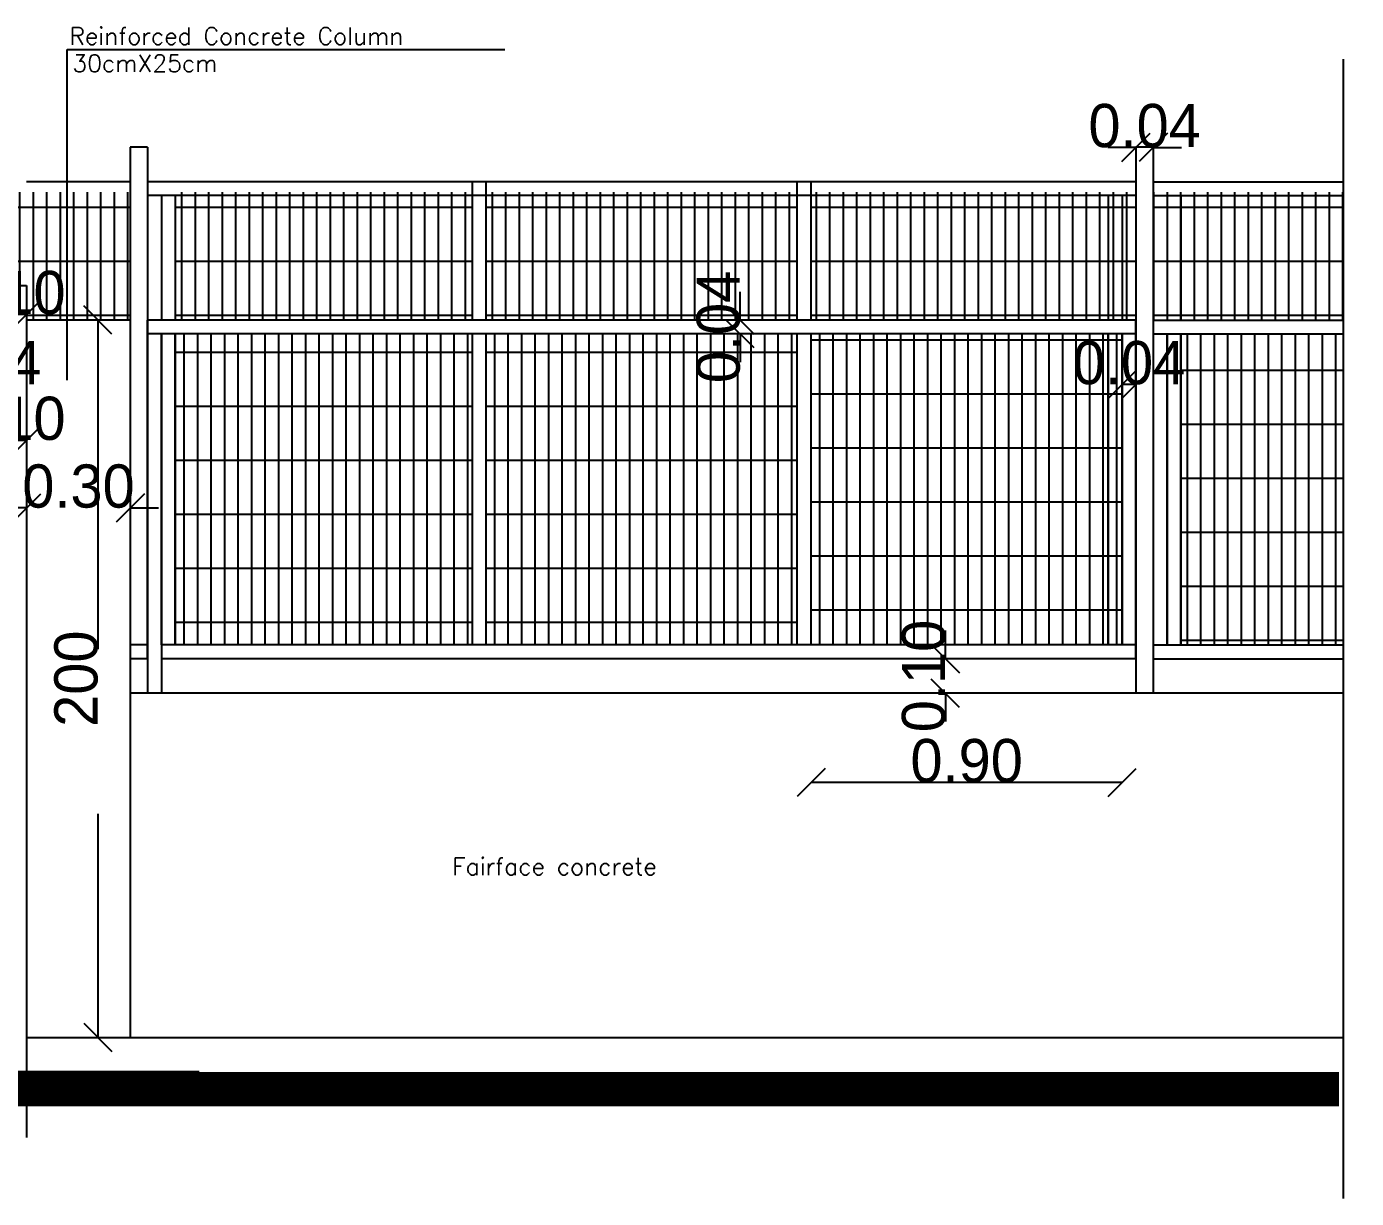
# Model space of a CAD drawing. Extents: x 151242 to 151523, y 158752 to 159354.
# Drawn here: x 151369.9 to 151377.6, y 158824.48 to 158831.26 of the extents above; entities that cross this region are included whole.
import ezdxf

# ---------------------------------------------------------------- set-up
doc = ezdxf.new("R2010")
doc.units = 0
doc.header["$LTSCALE"] = 3
doc.header["$MEASUREMENT"] = 0
doc.header["$PDMODE"] = 2
doc.header["$PDSIZE"] = 0.03
doc.linetypes.add('HIDDEN', pattern=[9.525, 6.35, -3.175])
doc.layers.get('0').update_dxf_attribs({"linetype": 'CONTINUOUS'})
doc.layers.get('DEFPOINTS').update_dxf_attribs({"linetype": 'CONTINUOUS'})
doc.layers.add('0-FRAME', color=13, linetype='CONTINUOUS')
doc.layers.add('1622', color=7, linetype='HIDDEN')
doc.styles.add('ROMANS', font='romans.shx')
doc.dimstyles.new('1.50ma', dxfattribs={"dimtxt": 0.25, "dimasz": 0.1635, "dimexe": 0.18, "dimexo": 0.0625, "dimgap": 0, "dimtad": 1, "dimlfac": 0.5, "dimzin": 0, "dimdsep": 46, "dimtxsty": 'Standard', "dimblk": 'OBLIQUE', "dimcen": 0, "dimse1": 1, "dimse2": 1, "dimclrd": 250, "dimclrt": 4, "dimadec": 0, "dimazin": 0, "dimtfac": 1, "dimtix": 1, "dimtofl": 0, "dimtmove": 0, "dimatfit": 3, "dimldrblk": 'OBLIQUE', "dimfxl": 0.18, "dimtolj": 1, "dimtzin": 0, "dimarcsym": 0})

# ---------------------------------------------------------------- blocks, each defined once
blk = doc.blocks.new('_OBLIQUE')
at = {"color": 0, "linetype": 'ByBlock'}
blk.add_line((-0.5, -0.5), (0.5, 0.5), dxfattribs=at)
blk = doc.blocks.new('*D822')
at = {"layer": '1622', "color": 250, "lineweight": -2, "ltscale": 0.1, "transparency": 16777216}
blk.add_line((151369.6251, 158829.1883), (151369.7051, 158829.1883), dxfattribs=at)
at = {"layer": 'DEFPOINTS', "color": 0, "ltscale": 0.1, "transparency": 16777216}
for p in [(151369.7051, 158829.1883), (151369.6251, 158829.0341), (151369.7051, 158829.0341)]:
    blk.add_point(p, dxfattribs=at)
at = {"layer": '1622', "color": 250, "lineweight": -2, "ltscale": 0.1, "transparency": 16777216, "xscale": 0.1635000000000001, "yscale": 0.1635000000000001, "zscale": 0.1635000000000001, "rotation": 180}
blk.add_blockref('_OBLIQUE', (151369.6251, 158829.1883), dxfattribs=at)
at = {"layer": '1622', "color": 250, "lineweight": -2, "ltscale": 0.1, "transparency": 16777216, "xscale": 0.1635000000000001, "yscale": 0.1635000000000001, "zscale": 0.1635000000000001}
blk.add_blockref('_OBLIQUE', (151369.7051, 158829.1883), dxfattribs=at)
at = {"layer": '1622', "color": 4, "ltscale": 0.1, "transparency": 16777216, "insert": (151369.6651, 158829.3133), "char_height": 0.25, "attachment_point": 5}
blk.add_mtext('\\A1;0.04', dxfattribs=at)
blk = doc.blocks.new('*D823')
at = {"layer": '1622', "color": 250, "lineweight": -2, "ltscale": 0.1, "transparency": 16777216}
blk.add_line((151369.7051, 158828.8663), (151369.9051, 158828.8663), dxfattribs=at)
at = {"layer": 'DEFPOINTS', "color": 0, "ltscale": 0.1, "transparency": 16777216}
for p in [(151369.7051, 158829.0341), (151369.9051, 158829.0341), (151369.9051, 158828.8663)]:
    blk.add_point(p, dxfattribs=at)
at = {"layer": '1622', "color": 250, "lineweight": -2, "ltscale": 0.1, "transparency": 16777216, "xscale": 0.1635000000000001, "yscale": 0.1635000000000001, "zscale": 0.1635000000000001, "rotation": 180}
blk.add_blockref('_OBLIQUE', (151369.7051, 158828.8663), dxfattribs=at)
at = {"layer": '1622', "color": 250, "lineweight": -2, "ltscale": 0.1, "transparency": 16777216, "xscale": 0.1635000000000001, "yscale": 0.1635000000000001, "zscale": 0.1635000000000001}
blk.add_blockref('_OBLIQUE', (151369.9051, 158828.8663), dxfattribs=at)
at = {"layer": '1622', "color": 4, "ltscale": 0.1, "transparency": 16777216, "insert": (151369.8051, 158828.9913), "char_height": 0.25, "attachment_point": 5}
blk.add_mtext('\\A1;0.10', dxfattribs=at)
blk = doc.blocks.new('*D833')
at = {"layer": '0-FRAME', "color": 250, "lineweight": -2, "transparency": 16777216}
blk.add_line((151369.9051, 158829.5943), (151369.7051, 158829.5943), dxfattribs=at)
at = {"layer": 'DEFPOINTS', "color": 0, "transparency": 16777216}
for p in [(151369.7051, 158829.7508), (151369.9051, 158829.7508), (151369.7051, 158829.5943)]:
    blk.add_point(p, dxfattribs=at)
at = {"layer": '0-FRAME', "color": 250, "lineweight": -2, "transparency": 16777216, "xscale": 0.1635000000000001, "yscale": 0.1635000000000001, "zscale": 0.1635000000000001, "rotation": 180}
blk.add_blockref('_OBLIQUE', (151369.7051, 158829.5943), dxfattribs=at)
at = {"layer": '0-FRAME', "color": 250, "lineweight": -2, "transparency": 16777216, "xscale": 0.1635000000000001, "yscale": 0.1635000000000001, "zscale": 0.1635000000000001}
blk.add_blockref('_OBLIQUE', (151369.9051, 158829.5943), dxfattribs=at)
at = {"layer": '0-FRAME', "color": 4, "transparency": 16777216, "insert": (151369.8051, 158829.7193), "char_height": 0.25, "attachment_point": 5}
blk.add_mtext('\\A1;0.10', dxfattribs=at)
blk = doc.blocks.new('*D847')
at = {"layer": '0-FRAME', "color": 250, "lineweight": -2, "transparency": 16777216}
for p, q in [((151374.034, 158829.5617), (151374.034, 158829.7252)), ((151374.034, 158829.4817), (151374.034, 158829.3182))]:
    blk.add_line(p, q, dxfattribs=at)
at = {"layer": 'DEFPOINTS', "color": 0, "transparency": 16777216}
for p in [(151374.034, 158829.5617), (151374.1328, 158829.5617), (151374.1328, 158829.4817)]:
    blk.add_point(p, dxfattribs=at)
at = {"layer": '0-FRAME', "color": 250, "lineweight": -2, "transparency": 16777216, "xscale": 0.1635000000000001, "yscale": 0.1635000000000001, "zscale": 0.1635000000000001}
for p, rotation in [((151374.034, 158829.5617), 270), ((151374.034, 158829.4817), 90)]:
    blk.add_blockref('_OBLIQUE', p, dxfattribs=dict(at, rotation=rotation))
at = {"layer": '0-FRAME', "color": 4, "transparency": 16777216, "insert": (151373.909, 158829.5217), "char_height": 0.25, "attachment_point": 5, "rotation": 90}
blk.add_mtext('\\A1;0.04', dxfattribs=at)
blk = doc.blocks.new('*D848')
at = {"layer": '1622', "color": 250, "lineweight": -2, "ltscale": 0.1, "transparency": 16777216}
for p, q in [((151376.3251, 158830.5605), (151376.1616, 158830.5605)), ((151376.4251, 158830.5605), (151376.5886, 158830.5605))]:
    blk.add_line(p, q, dxfattribs=at)
at = {"layer": 'DEFPOINTS', "color": 0, "ltscale": 0.1, "transparency": 16777216}
for p in [(151376.3251, 158830.6357), (151376.4251, 158830.6357), (151376.3251, 158830.5605)]:
    blk.add_point(p, dxfattribs=at)
at = {"layer": '1622', "color": 250, "lineweight": -2, "ltscale": 0.1, "transparency": 16777216, "xscale": 0.1635000000000001, "yscale": 0.1635000000000001, "zscale": 0.1635000000000001}
blk.add_blockref('_OBLIQUE', (151376.3251, 158830.5605), dxfattribs=at)
at = {"layer": '1622', "color": 250, "lineweight": -2, "ltscale": 0.1, "transparency": 16777216, "xscale": 0.1635000000000001, "yscale": 0.1635000000000001, "zscale": 0.1635000000000001, "rotation": 180}
blk.add_blockref('_OBLIQUE', (151376.4251, 158830.5605), dxfattribs=at)
at = {"layer": '1622', "color": 4, "ltscale": 0.1, "transparency": 16777216, "insert": (151376.3751, 158830.6855), "char_height": 0.25, "attachment_point": 5}
blk.add_mtext('\\A1;0.04', dxfattribs=at)
blk = doc.blocks.new('*D849')
at = {"layer": '1622', "color": 250, "lineweight": -2, "ltscale": 0.1, "transparency": 16777216}
blk.add_line((151376.3251, 158829.1885), (151376.2451, 158829.1885), dxfattribs=at)
at = {"layer": 'DEFPOINTS', "color": 0, "ltscale": 0.1, "transparency": 16777216}
for p in [(151376.2451, 158829.1885), (151376.2451, 158829.0767), (151376.3251, 158829.0767)]:
    blk.add_point(p, dxfattribs=at)
at = {"layer": '1622', "color": 250, "lineweight": -2, "ltscale": 0.1, "transparency": 16777216, "xscale": 0.1635000000000001, "yscale": 0.1635000000000001, "zscale": 0.1635000000000001, "rotation": 180}
blk.add_blockref('_OBLIQUE', (151376.2451, 158829.1885), dxfattribs=at)
at = {"layer": '1622', "color": 250, "lineweight": -2, "ltscale": 0.1, "transparency": 16777216, "xscale": 0.1635000000000001, "yscale": 0.1635000000000001, "zscale": 0.1635000000000001}
blk.add_blockref('_OBLIQUE', (151376.3251, 158829.1885), dxfattribs=at)
at = {"layer": '1622', "color": 4, "ltscale": 0.1, "transparency": 16777216, "insert": (151376.2851, 158829.3135), "char_height": 0.25, "attachment_point": 5}
blk.add_mtext('\\A1;0.04', dxfattribs=at)
blk = doc.blocks.new('*D850')
at = {"layer": '1622', "color": 250, "lineweight": -2, "ltscale": 0.1, "transparency": 16777216}
blk.add_line((151376.2451, 158826.8856), (151374.4451, 158826.8856), dxfattribs=at)
at = {"layer": 'DEFPOINTS', "color": 0, "ltscale": 0.1, "transparency": 16777216}
for p in [(151374.4451, 158826.8856), (151374.4451, 158826.8856), (151376.2451, 158826.7502)]:
    blk.add_point(p, dxfattribs=at)
at = {"layer": '1622', "color": 250, "lineweight": -2, "ltscale": 0.1, "transparency": 16777216, "xscale": 0.1635000000000001, "yscale": 0.1635000000000001, "zscale": 0.1635000000000001, "rotation": 180}
blk.add_blockref('_OBLIQUE', (151374.4451, 158826.8856), dxfattribs=at)
at = {"layer": '1622', "color": 250, "lineweight": -2, "ltscale": 0.1, "transparency": 16777216, "xscale": 0.1635000000000001, "yscale": 0.1635000000000001, "zscale": 0.1635000000000001}
blk.add_blockref('_OBLIQUE', (151376.2451, 158826.8856), dxfattribs=at)
at = {"layer": '1622', "color": 4, "ltscale": 0.1, "transparency": 16777216, "insert": (151375.3451, 158827.0106), "char_height": 0.25, "attachment_point": 5}
blk.add_mtext('\\A1;0.90', dxfattribs=at)
blk = doc.blocks.new('*D854')
at = {"layer": '1622', "color": 250, "lineweight": -2, "ltscale": 0.1, "transparency": 16777216}
for p, q in [((151375.222, 158827.6017), (151375.222, 158827.7652)), ((151375.222, 158827.4017), (151375.222, 158827.2382))]:
    blk.add_line(p, q, dxfattribs=at)
at = {"layer": 'DEFPOINTS', "color": 0, "ltscale": 0.1, "transparency": 16777216}
for p in [(151375.217, 158827.6017), (151375.222, 158827.6017), (151375.217, 158827.4017)]:
    blk.add_point(p, dxfattribs=at)
at = {"layer": '1622', "color": 250, "lineweight": -2, "ltscale": 0.1, "transparency": 16777216, "xscale": 0.1635000000000001, "yscale": 0.1635000000000001, "zscale": 0.1635000000000001}
for p, rotation in [((151375.222, 158827.6017), 270), ((151375.222, 158827.4017), 90)]:
    blk.add_blockref('_OBLIQUE', p, dxfattribs=dict(at, rotation=rotation))
at = {"layer": '1622', "color": 4, "ltscale": 0.1, "transparency": 16777216, "insert": (151375.097, 158827.5017), "char_height": 0.25, "attachment_point": 5, "rotation": 90}
blk.add_mtext('\\A1;0.10', dxfattribs=at)
blk = doc.blocks.new('*D856')
at = {"layer": '1622', "color": 250, "lineweight": -2, "ltscale": 0.1, "transparency": 16777216}
blk.add_line((151370.3169, 158829.5617), (151370.3169, 158825.4108), dxfattribs=at)
at = {"layer": 'DEFPOINTS', "color": 0, "ltscale": 0.1, "transparency": 16777216}
for p in [(151370.2051, 158829.5617), (151370.2051, 158825.4108), (151370.3169, 158825.4108)]:
    blk.add_point(p, dxfattribs=at)
at = {"layer": '1622', "color": 250, "lineweight": -2, "ltscale": 0.1, "transparency": 16777216, "xscale": 0.1635000000000001, "yscale": 0.1635000000000001, "zscale": 0.1635000000000001}
for p, rotation in [((151370.3169, 158829.5617), 90), ((151370.3169, 158825.4108), 270)]:
    blk.add_blockref('_OBLIQUE', p, dxfattribs=dict(at, rotation=rotation))
at = {"layer": '1622', "color": 4, "ltscale": 0.1, "transparency": 16777216, "insert": (151370.1919, 158827.4862), "char_height": 0.25, "attachment_point": 5, "rotation": 90}
blk.add_mtext('\\A1;200', dxfattribs=at)
blk = doc.blocks.new('*D857')
at = {"layer": '1622', "color": 250, "lineweight": -2, "ltscale": 0.1, "transparency": 16777216}
for p, q in [((151369.9051, 158828.4744), (151369.7416, 158828.4744)), ((151370.5051, 158828.4744), (151370.6686, 158828.4744))]:
    blk.add_line(p, q, dxfattribs=at)
at = {"layer": 'DEFPOINTS', "color": 0, "ltscale": 0.1, "transparency": 16777216}
for p in [(151369.9051, 158828.4744), (151369.9051, 158828.4744), (151370.5051, 158828.4744)]:
    blk.add_point(p, dxfattribs=at)
at = {"layer": '1622', "color": 250, "lineweight": -2, "ltscale": 0.1, "transparency": 16777216, "xscale": 0.1635000000000001, "yscale": 0.1635000000000001, "zscale": 0.1635000000000001}
blk.add_blockref('_OBLIQUE', (151369.9051, 158828.4744), dxfattribs=at)
at = {"layer": '1622', "color": 250, "lineweight": -2, "ltscale": 0.1, "transparency": 16777216, "xscale": 0.1635000000000001, "yscale": 0.1635000000000001, "zscale": 0.1635000000000001, "rotation": 180}
blk.add_blockref('_OBLIQUE', (151370.5051, 158828.4744), dxfattribs=at)
at = {"layer": '1622', "color": 4, "ltscale": 0.1, "transparency": 16777216, "insert": (151370.2051, 158828.5994), "char_height": 0.25, "attachment_point": 5}
blk.add_mtext('\\A1;0.30', dxfattribs=at)

msp = doc.modelspace()

# ---------------------------------------------------------------- hatches: boundary and pattern name
at = {"layer": '1622', "linetype": 'Continuous'}
h = msp.add_hatch(dxfattribs=at)
h.set_pattern_fill('GRATE', color=8, scale=2.5, angle=90, style=0)
h.set_pattern_definition([(90, (151549.63159, 158562.71481), (-0.078125, 5e-18), []), (180, (151549.6316, 158562.7148), (-4e-17, -0.3125), [])])
h.paths.add_polyline_path([(151376.4251, 158830.3023), (151376.4251, 158829.5617), (151377.5244, 158829.5617), (151377.5244, 158830.3023)])
h.paths.add_polyline_path([(151374.4451, 158830.3023), (151374.4451, 158829.5617), (151376.3251, 158829.5617), (151376.3251, 158830.3023)])
h.paths.add_polyline_path([(151372.5651, 158830.3023), (151372.5651, 158829.5617), (151374.3651, 158829.5617), (151374.3651, 158830.3023)])
h.paths.add_polyline_path([(151369.8077, 158830.3023), (151369.8077, 158829.7617), (151369.9051, 158829.7617), (151369.9051, 158829.5617), (151370.5051, 158829.5617), (151370.5051, 158830.3023)])
h.paths.add_polyline_path([(151368.3839, 158830.3023), (151368.3839, 158829.5617), (151369.6251, 158829.5617), (151369.6251, 158830.3023)])
h.paths.add_polyline_path([(151367.1051, 158830.3023), (151367.1051, 158829.5617), (151368.3039, 158829.5617), (151368.3039, 158830.3023)])
h.paths.add_polyline_path([(151365.7851, 158830.3023), (151365.7851, 158829.5617), (151367.0251, 158829.5617), (151367.0251, 158830.3023)])
h.paths.add_polyline_path([(151364.3851, 158830.3023), (151364.3851, 158829.5617), (151365.6251, 158829.5617), (151365.6251, 158830.3023)])
h.paths.add_polyline_path([(151363.1063, 158830.3023), (151363.1063, 158829.5617), (151364.3051, 158829.5617), (151364.3051, 158830.3023)])
h.paths.add_polyline_path([(151361.7851, 158830.3023), (151361.7851, 158829.5617), (151363.0263, 158829.5617), (151363.0263, 158830.3023)])
h.paths.add_polyline_path([(151360.9051, 158830.3023), (151360.9051, 158829.5617), (151361.5051, 158829.5617), (151361.5051, 158829.7617), (151361.6025, 158829.7617), (151361.6025, 158830.3023)])
h.paths.add_polyline_path([(151358.9251, 158830.3023), (151358.9251, 158829.5617), (151360.8051, 158829.5617), (151360.8051, 158830.3023)])
h.paths.add_polyline_path([(151357.0451, 158830.3023), (151357.0451, 158829.5617), (151358.8451, 158829.5617), (151358.8451, 158830.3023)])
h.paths.add_polyline_path([(151354.9851, 158829.5617), (151354.9851, 158830.3023), (151353.8858, 158830.3023), (151353.8858, 158829.5617)])
h.paths.add_polyline_path([(151355.0851, 158830.3023), (151355.0851, 158829.5617), (151356.9651, 158829.5617), (151356.9651, 158830.3023)])
h.paths.add_polyline_path([(151370.7651, 158830.3023), (151370.7651, 158829.5617), (151372.4851, 158829.5617), (151372.4851, 158830.3023)])
h = msp.add_hatch(dxfattribs=at)
h.set_pattern_fill('GRATE', color=8, scale=2.5, angle=90, style=0)
h.set_pattern_definition([(90, (-0.276665, 0), (-0.078125, 5e-18), []), (180, (-0.27666, 0), (-4e-17, -0.3125), [])])
h.paths.add_polyline_path([(151372.5651, 158829.4817), (151374.3651, 158829.4817), (151374.3651, 158827.6817), (151372.5651, 158827.6817)])
h.paths.add_polyline_path([(151371.6892, 158829.1112), (151371.481, 158829.1112), (151371.481, 158828.9571), (151371.6892, 158828.9571)], flags=24)
h.paths.add_polyline_path([(151371.1887, 158828.4776), (151371.1887, 158828.6858), (151371.0346, 158828.6858), (151371.0346, 158828.4776)], flags=24)
h.paths.add_polyline_path([(151373.5692, 158829.1112), (151373.361, 158829.1112), (151373.361, 158828.9571), (151373.5692, 158828.9571)], flags=24)
h.paths.add_polyline_path([(151370.7651, 158829.4817), (151370.7651, 158827.6817), (151372.4851, 158827.6817), (151372.4851, 158829.4817)])
h = msp.add_hatch(dxfattribs=at)
h.set_pattern_fill('GRATE', color=8, scale=2.5, angle=90, style=0)
h.set_pattern_definition([(90, (151054.80719, 159444.4478), (0.078125, 5e-18), []), (7e-15, (151054.8072, 159444.4478), (4e-17, -0.3125), [])])
h.paths.add_polyline_path([(151374.4451, 158829.4817), (151376.2451, 158829.4817), (151376.2451, 158827.6817), (151374.4451, 158827.6817)])
h.paths.add_polyline_path([(151375.4492, 158829.2085), (151375.241, 158829.2085), (151375.241, 158829.0544), (151375.4492, 158829.0544)], flags=24)
h = msp.add_hatch(dxfattribs=at)
h.set_pattern_fill('GRATE', color=8, scale=2.5, angle=90, style=0)
h.set_pattern_definition([(90, (151181.778625, 158560.83481), (0.078125, 5e-18), []), (7e-15, (151181.77863, 158560.8348), (4e-17, -0.3125), [])])
h.paths.add_polyline_path([(151376.5851, 158829.4817), (151376.5851, 158827.6817), (151377.5244, 158827.6817), (151377.5244, 158829.4817)])

# ---------------------------------------------------------------- linework, layer by layer
at = {"layer": '1622', "ltscale": 4}
for p, q in [((151370.14, 158829.214), (151370.14, 158831.1272)), ((151370.14, 158831.1272), (151372.672, 158831.1272)), ((151377.5244, 158831.0706), (151377.5244, 158824.4788)), ((151377.5244, 158827.4017), (151370.5051, 158827.4017))]:
    msp.add_line(p, q, dxfattribs=at)
at = {"layer": '1622', "linetype": 'Continuous'}
for p, q in [((151370.5051, 158830.5617), (151370.5051, 158827.4017)), ((151370.6051, 158830.5617), (151370.5051, 158830.5617)), ((151370.6051, 158830.5617), (151370.6051, 158827.4017)), ((151376.3251, 158830.5617), (151376.3251, 158827.4017)), ((151376.4251, 158830.5617), (151376.3251, 158830.5617)), ((151376.4251, 158830.5617), (151376.4251, 158827.4017)), ((151370.5051, 158830.3617), (151369.9051, 158830.3617)), ((151372.4851, 158830.3617), (151370.6851, 158830.3617)), ((151372.5651, 158830.3617), (151372.4851, 158830.3617)), ((151374.3651, 158830.3617), (151372.5651, 158830.3617)), ((151374.4451, 158830.3617), (151374.3651, 158830.3617)), ((151376.2451, 158830.3617), (151374.4451, 158830.3617)), ((151376.5051, 158830.3617), (151377.5244, 158830.3617)), ((151372.4851, 158830.2817), (151370.6051, 158830.2817)), ((151370.6851, 158830.2817), (151370.6851, 158829.5617)), ((151370.7651, 158830.2817), (151370.7651, 158829.5617)), ((151374.3651, 158830.2817), (151372.5651, 158830.2817)), ((151376.3251, 158830.2817), (151374.4451, 158830.2817)), ((151376.1651, 158830.2817), (151376.1651, 158829.5617)), ((151376.2451, 158830.2817), (151376.2451, 158829.5617)), ((151376.5051, 158830.2817), (151377.5244, 158830.2817)), ((151376.5051, 158830.2817), (151376.5051, 158829.5617)), ((151376.5851, 158830.2817), (151376.5851, 158829.5617)), ((151369.7051, 158829.7617), (151369.9051, 158829.7617)), ((151369.9051, 158829.7617), (151369.9051, 158824.8308)), ((151370.5051, 158829.5617), (151369.9051, 158829.5617)), ((151372.4851, 158829.5617), (151370.6851, 158829.5617)), ((151374.3651, 158829.5617), (151372.5651, 158829.5617)), ((151376.2451, 158829.5617), (151374.4451, 158829.5617)), ((151376.5051, 158829.5617), (151377.5244, 158829.5617)), ((151372.4851, 158829.4817), (151370.6051, 158829.4817)), ((151370.6851, 158829.4817), (151370.6851, 158827.4017)), ((151370.7651, 158829.4817), (151370.7651, 158827.6817)), ((151374.3651, 158829.4817), (151372.5651, 158829.4817)), ((151376.1651, 158829.4817), (151374.4451, 158829.4817)), ((151376.3251, 158829.4817), (151376.1651, 158829.4817)), ((151376.1651, 158829.4817), (151376.1651, 158827.6817)), ((151376.2451, 158829.4817), (151376.2451, 158827.6817)), ((151376.5051, 158829.4817), (151377.5244, 158829.4817)), ((151376.5051, 158829.4817), (151376.5051, 158827.6817)), ((151376.5851, 158829.4817), (151376.5851, 158827.6817)), ((151370.5051, 158828.4017), (151370.5051, 158825.4108))]:
    msp.add_line(p, q, dxfattribs=at)
at = {"layer": '1622', "color": 0}
for p, q in [((151376.3251, 158830.3617), (151370.6051, 158830.3617)), ((151372.4851, 158829.5617), (151372.4851, 158830.3617)), ((151372.5651, 158829.5617), (151372.5651, 158830.3617)), ((151374.3651, 158829.5617), (151374.3651, 158830.3617)), ((151374.4451, 158829.5617), (151374.4451, 158830.3617)), ((151376.4251, 158830.3617), (151377.5244, 158830.3617)), ((151376.4251, 158830.3617), (151377.5244, 158830.3617)), ((151376.2451, 158830.2817), (151370.6051, 158830.2817)), ((151376.4285, 158830.2817), (151377.5244, 158830.2817)), ((151376.5051, 158830.2817), (151377.5244, 158830.2817)), ((151370.6051, 158827.6017), (151370.6051, 158829.5617)), ((151376.3251, 158829.5617), (151370.6051, 158829.5617)), ((151376.3251, 158827.6017), (151376.3251, 158829.5617)), ((151376.4251, 158829.5617), (151377.5244, 158829.5617)), ((151376.4251, 158829.5617), (151377.5244, 158829.5617)), ((151376.2451, 158829.4817), (151370.6051, 158829.4817)), ((151370.6851, 158827.6817), (151370.6851, 158829.4817)), ((151370.7651, 158827.6817), (151370.7651, 158829.4817)), ((151372.4851, 158827.6817), (151372.4851, 158829.4817)), ((151372.5651, 158827.6817), (151372.5651, 158829.4817)), ((151374.3651, 158827.6817), (151374.3651, 158829.4817)), ((151374.4451, 158827.6817), (151374.4451, 158829.4817)), ((151376.1651, 158827.6817), (151376.1651, 158829.4817)), ((151376.2451, 158827.6817), (151376.2451, 158829.4817)), ((151376.4251, 158829.4817), (151377.5244, 158829.4817)), ((151376.5051, 158829.4817), (151377.5244, 158829.4817)), ((151376.5051, 158827.6817), (151376.5051, 158829.4817)), ((151376.5851, 158827.6817), (151376.5851, 158829.4817))]:
    msp.add_line(p, q, dxfattribs=at)
at = {"layer": '1622'}
for p, q in [((151370.6051, 158827.6817), (151370.5051, 158827.6817)), ((151371.9738, 158827.6817), (151370.6851, 158827.6817)), ((151376.3251, 158827.6817), (151370.6851, 158827.6817)), ((151376.4251, 158827.6817), (151377.5244, 158827.6817)), ((151370.6051, 158827.6017), (151370.5051, 158827.6017)), ((151372.0538, 158827.6017), (151370.6851, 158827.6017)), ((151376.3251, 158827.6017), (151370.6851, 158827.6017)), ((151376.4251, 158827.6017), (151377.5244, 158827.6017)), ((151369.9051, 158825.4108), (151377.5244, 158825.4108)), ((151360.5058, 158825.2108), (151370.9044, 158825.2108)), ((151370.9044, 158825.2108), (151360.5058, 158825.2108))]:
    msp.add_line(p, q, dxfattribs=at)
at = {"layer": '1622', "const_width": 0.2}
msp.add_lwpolyline([(151360.5058, 158825.111), (151377.5008, 158825.111)], dxfattribs=at)

# ---------------------------------------------------------------- texts
at = {"layer": '1622', "color": 6, "style": 'ROMANS'}
for s, p in [('Reinforced Concrete Column', (151370.1528, 158831.155)), ('30cmX25cm', (151370.1699, 158830.9973)), ('Fairface concrete', (151372.3686, 158826.3497))]:
    msp.add_text(s, height=0.1, dxfattribs=at).set_placement(p)

# ---------------------------------------------------------------- dimensions: what is measured, and where the dimension line sits
at = {"layer": '0-FRAME'}
dim = msp.add_linear_dim(base=(151369.7051, 158829.5943), p1=(151369.9051, 158829.7508), p2=(151369.7051, 158829.7508), dimstyle='1.50ma', dxfattribs=at)
dim.commit()
dim.dimension.update_dxf_attribs({"geometry": '*D833', "text_midpoint": (151369.8051, 158829.5943), "dimtype": 160})
dim = msp.add_linear_dim(base=(151374.034, 158829.5617), p1=(151374.1328, 158829.4817), p2=(151374.1328, 158829.5617), angle=90, dimstyle='1.50ma', dxfattribs=at)
dim.commit()
dim.dimension.update_dxf_attribs({"geometry": '*D847', "text_midpoint": (151373.909, 158829.5217)})
at = {"layer": '1622', "ltscale": 0.1}
for base, p1, p2, angle, text, picture, middle in [((151376.3251, 158830.5605), (151376.4251, 158830.6357), (151376.3251, 158830.6357), 180, '0.04', '*D848', (151376.3751, 158830.6855)), ((151370.3169, 158825.4108), (151370.2051, 158829.5617), (151370.2051, 158825.4108), 90, '200', '*D856', (151370.1919, 158827.4862))]:
    dim = msp.add_linear_dim(base=base, p1=p1, p2=p2, angle=angle, text=text, dimstyle='1.50ma', dxfattribs=at)
    dim.commit()
    dim.dimension.update_dxf_attribs({"geometry": picture, "text_midpoint": middle})
for base, p1, p2, picture, middle in [((151369.7051, 158829.1883), (151369.6251, 158829.0341), (151369.7051, 158829.0341), '*D822', (151369.6651, 158829.1883)), ((151369.9051, 158828.8663), (151369.7051, 158829.0341), (151369.9051, 158829.0341), '*D823', (151369.8051, 158828.8663))]:
    dim = msp.add_linear_dim(base=base, p1=p1, p2=p2, dimstyle='1.50ma', dxfattribs=at)
    dim.commit()
    dim.dimension.update_dxf_attribs({"geometry": picture, "text_midpoint": middle, "dimtype": 160})
dim = msp.add_linear_dim(base=(151376.2451, 158829.1885), p1=(151376.3251, 158829.0767), p2=(151376.2451, 158829.0767), angle=180, dimstyle='1.50ma', dxfattribs=at)
dim.commit()
dim.dimension.update_dxf_attribs({"geometry": '*D849', "text_midpoint": (151376.2851, 158829.1885), "dimtype": 160})
dim = msp.add_linear_dim(base=(151369.9051, 158828.4744), p1=(151370.5051, 158828.4744), p2=(151369.9051, 158828.4744), dimstyle='1.50ma', dxfattribs=at)
dim.commit()
dim.dimension.update_dxf_attribs({"geometry": '*D857', "text_midpoint": (151370.2051, 158828.5994)})
for base, p1, p2, angle, picture, middle in [((151375.222, 158827.6017), (151375.217, 158827.4017), (151375.217, 158827.6017), 90, '*D854', (151375.097, 158827.5017)), ((151374.4451, 158826.8856), (151376.2451, 158826.7502), (151374.4451, 158826.8856), 180, '*D850', (151375.3451, 158827.0106))]:
    dim = msp.add_linear_dim(base=base, p1=p1, p2=p2, angle=angle, dimstyle='1.50ma', dxfattribs=at)
    dim.commit()
    dim.dimension.update_dxf_attribs({"geometry": picture, "text_midpoint": middle})

doc.saveas('drawing.dxf')
